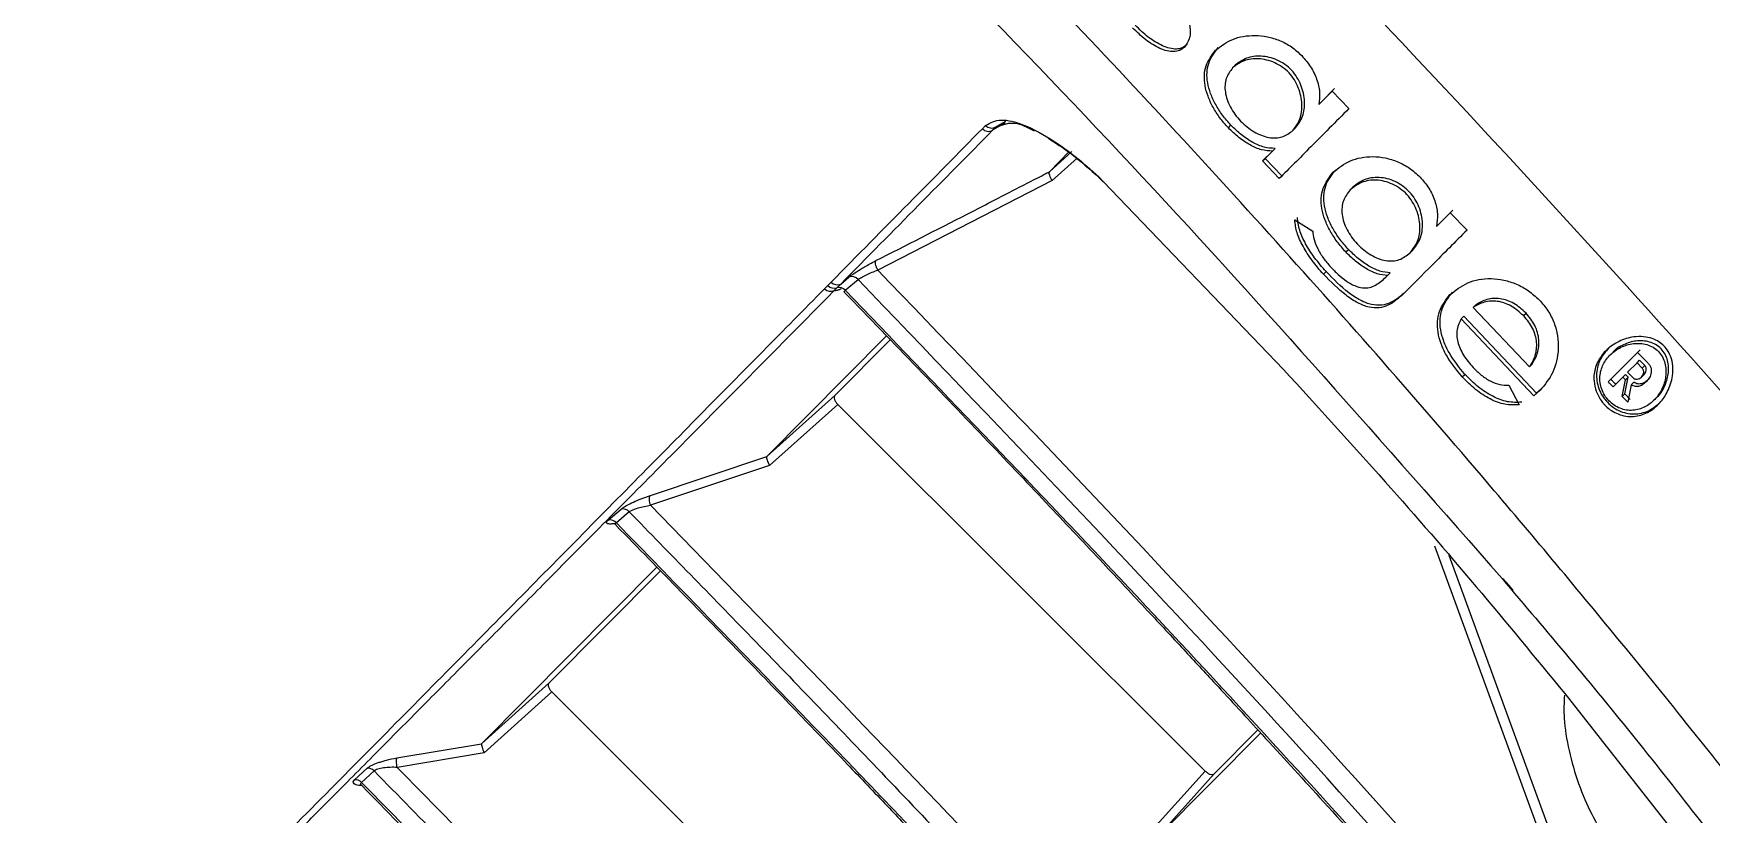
# Model space of a CAD drawing. Extents: x 939 to 1039, y 781 to 934.
# Drawn here: x 1022.764 to 1026.709, y 873.499 to 875.336 of the extents above; entities that cross this region are included whole.
import ezdxf

# ---------------------------------------------------------------- set-up
doc = ezdxf.new("R2010")
doc.units = 0
doc.header["$MEASUREMENT"] = 0
doc.layers.add('1', color=4, linetype='Continuous')

# ---------------------------------------------------------------- blocks, each defined once
blk = doc.blocks.new('Envoy')
at = {"layer": '1', "color": 3, "linetype": 'Continuous', "lineweight": 25}
for p, q in [((86.9295, 76.081), (86.9357, 76.0872)), ((87.1319, 75.9947), (87.1632, 76.026)), ((87.1381, 76.0008), (87.1693, 76.0322)), ((87.1632, 76.026), (87.2029, 75.9852)), ((87.1319, 75.9947), (87.1381, 76.0008)), ((86.3411, 75.9378), (86.3488, 75.9456)), ((86.395, 75.952), (86.3653, 75.9342)), ((86.373, 75.942), (86.3653, 75.9342)), ((86.373, 75.942), (86.3964, 75.9559)), ((86.373, 75.942), (86.4027, 75.951)), ((86.4554, 75.9366), (86.4628, 75.9332)), ((86.9194, 75.9399), (86.9256, 75.9461)), ((87.0713, 75.9338), (87.0775, 75.94)), ((86.5516, 75.8841), (86.4986, 75.8367)), ((86.4986, 75.8367), (86.5446, 75.8831)), ((86.5641, 75.8683), (86.5053, 75.8157)), ((86.9997, 75.8619), (87.023, 75.8852)), ((86.9997, 75.8619), (87.0059, 75.868)), ((87.039, 75.8205), (86.9997, 75.8619)), ((87.0059, 75.868), (87.0291, 75.8914)), ((87.0451, 75.8266), (87.0059, 75.868)), ((87.023, 75.8852), (87.0291, 75.8914)), ((86.5053, 75.8157), (86.0953, 75.6052)), ((86.6147, 75.8248), (86.6254, 75.814)), ((86.615, 75.8232), (86.6252, 75.8129)), ((86.6254, 75.814), (87.0493, 75.3712)), ((87.2059, 75.7939), (87.2121, 75.8001)), ((87.4087, 75.708), (87.4408, 75.7402)), ((87.4149, 75.7142), (87.447, 75.7464)), ((87.4408, 75.7402), (87.4805, 75.6993)), ((87.0755, 75.7231), (87.1179, 75.6971)), ((87.4087, 75.708), (87.4149, 75.7142)), ((87.1954, 75.6478), (87.2016, 75.654)), ((87.3469, 75.646), (87.3531, 75.6521)), ((86.0081, 75.5724), (86.0269, 75.5884)), ((86.0187, 75.5577), (86.0488, 75.5831)), ((87.1428, 75.5958), (87.149, 75.602)), ((87.2898, 75.5885), (87.2959, 75.5947)), ((87.2898, 75.5885), (87.2939, 75.5927)), ((87.2939, 75.5927), (87.3001, 75.5989)), ((87.2959, 75.5947), (87.3001, 75.5989)), ((85.9702, 75.5613), (85.978, 75.5689)), ((85.978, 75.5689), (85.9855, 75.5769)), ((85.9927, 75.5568), (85.9988, 75.5637)), ((85.9988, 75.5637), (86.0081, 75.5724)), ((86.0169, 75.5536), (86.017, 75.5529)), ((87.4947, 75.5175), (87.5009, 75.5236)), ((87.4947, 75.5175), (87.6272, 75.3776)), ((87.613, 75.498), (87.6192, 75.5041)), ((87.4671, 75.4907), (87.4733, 75.4969)), ((87.6377, 75.3093), (87.4671, 75.4907)), ((87.6438, 75.3154), (87.4733, 75.4969)), ((85.8345, 75.1667), (86.1158, 75.4505)), ((86.1246, 75.4414), (85.9941, 75.31)), ((87.6272, 75.3776), (87.6333, 75.3838)), ((87.8125, 75.3421), (87.8814, 75.4113)), ((87.8229, 75.4115), (87.8167, 75.4054)), ((87.8186, 75.3483), (87.8875, 75.4174)), ((87.8801, 75.3868), (87.8581, 75.3647)), ((87.8801, 75.3868), (87.8862, 75.393)), ((87.892, 75.3746), (87.8801, 75.3868)), ((87.8814, 75.4113), (87.9053, 75.3869)), ((87.8982, 75.3808), (87.8862, 75.393)), ((87.892, 75.3746), (87.8982, 75.3808)), ((87.4694, 75.3537), (87.4755, 75.3599)), ((87.8125, 75.3421), (87.8186, 75.3483)), ((87.8468, 75.3535), (87.8238, 75.3304)), ((87.8456, 75.3078), (87.8532, 75.3469)), ((87.8468, 75.3535), (87.853, 75.3596)), ((87.8532, 75.3469), (87.8468, 75.3535)), ((87.8517, 75.3139), (87.8594, 75.353)), ((87.8594, 75.353), (87.853, 75.3596)), ((87.8532, 75.3469), (87.8594, 75.353)), ((87.8888, 75.3519), (87.8905, 75.3536)), ((87.8905, 75.3536), (87.8966, 75.3597)), ((85.9941, 75.31), (85.8345, 75.1667)), ((87.5787, 75.3345), (87.6028, 75.2882)), ((87.6527, 75.3225), (87.6377, 75.3093)), ((87.6377, 75.3093), (87.6438, 75.3154)), ((87.654, 75.3244), (87.6438, 75.3154)), ((87.8456, 75.3078), (87.8517, 75.3139)), ((87.8583, 75.2945), (87.8456, 75.3078)), ((87.8644, 75.3007), (87.8517, 75.3139)), ((87.8666, 75.335), (87.8583, 75.2945)), ((87.8666, 75.335), (87.8728, 75.3412)), ((87.9198, 75.2989), (87.926, 75.3051)), ((86.001, 75.2893), (85.8408, 75.1454)), ((86.001, 75.2893), (86.865, 74.4267)), ((85.5584, 75.0743), (85.8345, 75.1667)), ((85.8408, 75.1454), (85.5611, 75.0519)), ((85.5342, 75.0654), (85.5584, 75.0743)), ((85.4616, 75.0168), (85.4916, 75.0427)), ((85.5108, 75.0366), (85.4807, 75.0107)), ((87.8728, 73.6732), (87.4048, 74.9554)), ((87.8956, 73.684), (87.4386, 74.9335)), ((85.1647, 74.4916), (85.576, 74.9062)), ((85.5845, 74.8976), (85.3222, 74.6335)), ((85.3222, 74.6335), (85.1647, 74.4916)), ((85.329, 74.6127), (85.1701, 74.4696)), ((85.329, 74.6127), (86.193, 73.7501)), ((87.7101, 74.609), (87.9597, 74.2917)), ((86.7566, 74.2758), (86.9954, 74.5162)), ((86.8857, 74.4199), (86.9887, 74.5236)), ((84.9647, 74.4574), (85.164, 74.4908)), ((85.164, 74.4908), (85.1647, 74.4916)), ((84.8947, 74.4334), (84.8994, 74.4369)), ((85.1701, 74.4696), (84.9654, 74.4352)), ((84.8651, 74.4063), (84.8947, 74.4334)), ((84.911, 74.4269), (84.8814, 74.3998)), ((86.7294, 74.2754), (86.865, 74.4267)), ((86.7566, 74.2758), (86.8857, 74.4199))]:
    blk.add_line(p, q, dxfattribs=at)
at = {"layer": '1', "color": 3, "linetype": 'Continuous', "lineweight": 25, "flags": 128}
blk.add_lwpolyline([(87.8581, 75.3647), (87.8647, 75.3579), (87.87, 75.3525)], dxfattribs=at)
at = {"layer": '1', "color": 3, "linetype": 'Continuous', "lineweight": 25}
for centre, radius, start, end in [((86.3554, 75.9511), 0.0195, 222.7838, 300.3147), ((86.3631, 75.9589), 0.0195, 222.7495, 300.3381), ((86.0342, 75.5707), 0.0191, 40.4668, 112.4385), ((85.9846, 75.5747), 0.0196, 222.9398, 294.633), ((85.9924, 75.5826), 0.02, 223.628, 288.5216), ((85.9999, 75.5902), 0.0196, 222.9316, 294.8968), ((86.004, 75.5449), 0.0195, 40.9665, 105.5103), ((85.5909, 75.0669), 0.0334, 167.2169, 206.7512), ((85.4961, 75.0235), 0.0197, 41.5511, 103.0864), ((85.4659, 74.9975), 0.0198, 41.5745, 102.6648), ((84.8664, 74.3858), 0.0205, 42.8337, 93.4325), ((84.896, 74.413), 0.0205, 42.7848, 93.7569)]:
    blk.add_arc(centre, radius, start, end, dxfattribs=at)
for points, knots in [([(83.1475, 81.447), (83.2842, 81.3138), (83.5619, 81.0432), (83.9708, 80.6456), (84.3635, 80.2641), (84.725, 79.9132), (85.0553, 79.5927), (85.3361, 79.3202), (85.5712, 79.092), (85.7649, 78.904), (85.9392, 78.7347), (86.095, 78.5833), (86.2427, 78.4397), (86.4115, 78.2756), (86.6176, 78.0752), (86.8674, 77.8321), (87.1485, 77.5585), (87.4608, 77.2543), (87.8044, 76.9195), (88.1712, 76.5618), (88.5601, 76.1825), (88.9702, 75.7828), (89.4083, 75.356), (89.8596, 74.9167), (90.1652, 74.6199), (90.3153, 74.4742)], [0, 0, 0, 0, 0.057229, 0.116343, 0.171086, 0.221472, 0.267495, 0.309155, 0.33883, 0.365816, 0.390114, 0.411724, 0.431001, 0.451887, 0.482371, 0.517227, 0.556456, 0.600057, 0.648031, 0.700382, 0.753756, 0.81103, 0.872191, 0.937256, 1, 1, 1, 1]), ([(89.809, 73.1964), (89.5672, 73.5178), (89.0861, 74.1572), (88.3075, 75.0685), (87.5102, 75.9534), (86.6882, 76.8119), (85.853, 77.645), (85.0072, 78.4568), (84.1409, 79.2387), (83.2433, 79.9958), (82.6155, 80.4655), (82.2998, 80.7017)], [0, 0, 0, 0, 0.113392, 0.225638, 0.337341, 0.448782, 0.560233, 0.669481, 0.778832, 0.888788, 1, 1, 1, 1]), ([(89.328, 72.7152), (89.2397, 72.8472), (89.0613, 73.1138), (88.7803, 73.5116), (88.4858, 73.9122), (88.1769, 74.3146), (87.8627, 74.707), (87.4882, 75.1562), (87.0421, 75.6661), (86.5027, 76.2493), (85.999, 76.7651), (85.5506, 77.2057), (85.1753, 77.5621), (84.8055, 77.9012), (84.4419, 78.2231), (84.0738, 78.5375), (83.6188, 78.9116), (83.0729, 79.3368), (82.4454, 79.7963), (82.0222, 80.0809), (81.8136, 80.2212)], [0, 0, 0, 0, 0.044709, 0.090349, 0.13691, 0.18438, 0.232745, 0.277955, 0.348418, 0.422679, 0.500679, 0.550525, 0.598903, 0.645795, 0.691185, 0.735062, 0.781563, 0.856423, 0.929252, 1, 1, 1, 1]), ([(90.3385, 74.5304), (90.3381, 74.5309), (90.3348, 74.5342), (90.3238, 74.5453), (90.2845, 74.585), (90.1379, 74.7331), (89.5678, 75.3098), (88.4414, 76.4511), (87.4083, 77.464), (86.8133, 78.0473)], [0, 0, 0, 0, 0.000353, 0.002829, 0.009436, 0.033986, 0.128384, 0.49802, 1, 1, 1, 1]), ([(84.6635, 76.8839), (84.6478, 76.8681), (84.6149, 76.835), (84.5621, 76.7819), (84.5039, 76.7234), (84.4398, 76.6589), (84.3698, 76.5885), (84.2897, 76.508), (84.2072, 76.425), (84.1239, 76.3413), (84.0461, 76.263), (83.9697, 76.1861), (83.905, 76.121), (83.8517, 76.0673), (83.8069, 76.0223), (83.7593, 75.9743), (83.7087, 75.9234), (83.6551, 75.8693), (83.5733, 75.7868), (83.464, 75.6766), (83.3184, 75.53), (83.161, 75.3716), (82.9909, 75.2005), (82.8182, 75.0267), (82.682, 74.8896), (82.5835, 74.7905), (82.5218, 74.7284), (82.4578, 74.6639), (82.3914, 74.5971), (82.3226, 74.5278), (82.2658, 74.4706), (82.2219, 74.4264), (82.1848, 74.389), (82.135, 74.339), (82.0674, 74.2709), (81.9835, 74.1864), (81.8829, 74.0851), (81.8094, 74.011), (81.77, 73.9713)], [0, 0, 0, 0, 0.020725, 0.043459, 0.068203, 0.094957, 0.123719, 0.154491, 0.191833, 0.221797, 0.251605, 0.281257, 0.308509, 0.323986, 0.340419, 0.357809, 0.376156, 0.395459, 0.415718, 0.463883, 0.511317, 0.567457, 0.624789, 0.681766, 0.736941, 0.755717, 0.775071, 0.795005, 0.815518, 0.83661, 0.858281, 0.867297, 0.876345, 0.891858, 0.911979, 0.93671, 0.96605, 1, 1, 1, 1]), ([(84.668, 76.8614), (84.5714, 76.7645), (84.3782, 76.5706), (84.0587, 76.2507), (83.7216, 75.9129), (83.3681, 75.5577), (82.9987, 75.1868), (82.6116, 74.7965), (82.2074, 74.3879), (81.92, 74.0974), (81.7763, 73.9522)], [0, 0, 0, 0, 0.1249883, 0.249985, 0.3749887, 0.4999977, 0.625005, 0.7500087, 0.8750078, 1, 1, 1, 1]), ([(85.8374, 76.7351), (86.1339, 76.4341), (86.7268, 75.8321), (87.2841, 75.1971), (87.5628, 74.8796)], [0, 0, 0, 0, 0.499996, 1, 1, 1, 1]), ([(86.8048, 76.2316), (86.8105, 76.2224), (86.8217, 76.204), (86.8294, 76.1794), (86.8301, 76.1612), (86.8272, 76.1445), (86.8206, 76.1357), (86.8161, 76.1297)], [0, 0, 0, 0, 0.2510344, 0.4989125, 0.6235793, 0.7485469, 1, 1, 1, 1]), ([(86.8161, 76.1297), (86.8126, 76.1269), (86.8055, 76.1212), (86.7913, 76.1184), (86.7753, 76.1203), (86.753, 76.1283), (86.7244, 76.1459), (86.7042, 76.1654), (86.6941, 76.1751)], [0, 0, 0, 0, 0.12563, 0.250277, 0.375169, 0.501026, 0.749758, 1, 1, 1, 1]), ([(86.8223, 76.1359), (86.8187, 76.133), (86.8117, 76.1273), (86.7975, 76.1245), (86.7815, 76.1264), (86.7591, 76.1345), (86.7305, 76.1521), (86.7103, 76.1715), (86.7002, 76.1813)], [0, 0, 0, 0, 0.125637, 0.250275, 0.375168, 0.501025, 0.749758, 1, 1, 1, 1]), ([(86.8895, 76.1225), (86.9018, 76.1321), (86.9266, 76.1514), (86.9724, 76.1588), (87.011, 76.155), (87.0402, 76.1461), (87.0684, 76.1313), (87.0842, 76.1169), (87.0921, 76.1097)], [0, 0, 0, 0, 0.249759, 0.498831, 0.624118, 0.749066, 0.874314, 1, 1, 1, 1]), ([(86.9194, 75.9399), (86.9125, 75.9477), (86.8988, 75.9632), (86.8827, 75.9886), (86.8708, 76.0144), (86.8616, 76.048), (86.8631, 76.0877), (86.8807, 76.1108), (86.8895, 76.1225)], [0, 0, 0, 0, 0.125725, 0.250853, 0.375882, 0.500742, 0.749098, 1, 1, 1, 1]), ([(86.9256, 75.9461), (86.9187, 75.9538), (86.905, 75.9693), (86.8889, 75.9948), (86.8769, 76.0205), (86.8677, 76.0541), (86.8693, 76.0939), (86.8868, 76.117), (86.8956, 76.1286)], [0, 0, 0, 0, 0.1257192, 0.2508521, 0.3758827, 0.5007451, 0.7490977, 1, 1, 1, 1]), ([(87.0713, 75.9338), (87.0775, 75.9422), (87.09, 75.9589), (87.0943, 75.9955), (87.0875, 76.028), (87.0752, 76.0527), (87.0626, 76.0696), (87.0466, 76.0835), (87.0284, 76.0936), (87.0094, 76.1001), (86.9842, 76.1036), (86.9543, 76.0997), (86.9378, 76.0873), (86.9295, 76.081)], [0, 0, 0, 0, 0.124862, 0.24933, 0.374412, 0.436723, 0.4989, 0.561117, 0.623654, 0.68671, 0.749695, 0.874552, 1, 1, 1, 1]), ([(87.0775, 75.94), (87.0837, 75.9483), (87.0962, 75.9651), (87.1005, 76.0016), (87.0936, 76.0341), (87.0813, 76.0588), (87.0687, 76.0757), (87.0527, 76.0896), (87.0346, 76.0998), (87.0155, 76.1063), (86.9904, 76.1097), (86.9604, 76.1059), (86.9439, 76.0934), (86.9357, 76.0872)], [0, 0, 0, 0, 0.124857, 0.249324, 0.374406, 0.436713, 0.498901, 0.561112, 0.623649, 0.686703, 0.749688, 0.874545, 1, 1, 1, 1]), ([(87.0921, 76.1097), (87.0994, 76.1012), (87.114, 76.0843), (87.1279, 76.0546), (87.1356, 76.0235), (87.1331, 76.0043), (87.1319, 75.9947)], [0, 0, 0, 0, 0.252344, 0.502734, 0.750664, 1, 1, 1, 1]), ([(86.9295, 76.081), (86.9236, 76.0731), (86.9117, 76.0573), (86.9104, 76.0297), (86.916, 76.0064), (86.9238, 75.9887), (86.9345, 75.9715), (86.9479, 75.9555), (86.9633, 75.9415), (86.9799, 75.9301), (86.9972, 75.9217), (87.02, 75.9151), (87.0475, 75.9158), (87.0634, 75.9278), (87.0713, 75.9338)], [0, 0, 0, 0, 0.12499, 0.249365, 0.312142, 0.374762, 0.437134, 0.499409, 0.561773, 0.624292, 0.687075, 0.750132, 0.874835, 1, 1, 1, 1]), ([(87.2029, 75.9852), (87.1717, 75.9539), (87.1093, 75.8912), (87.0624, 75.8441), (87.039, 75.8205)], [0, 0, 0, 0, 0.498861, 1, 1, 1, 1]), ([(85.9855, 75.5769), (86.0471, 75.6394), (86.1703, 75.7644), (86.2841, 75.88), (86.3411, 75.9378)], [0, 0, 0, 0, 0.4999827, 1, 1, 1, 1]), ([(86.0081, 75.5724), (86.0699, 75.6349), (86.1936, 75.7603), (86.3079, 75.8761), (86.3653, 75.9342)], [0, 0, 0, 0, 0.498629, 1, 1, 1, 1]), ([(86.3488, 75.9456), (86.3598, 75.9517), (86.3808, 75.9634), (86.4386, 75.9493), (86.5003, 75.9161), (86.5614, 75.8723), (86.5962, 75.8413), (86.6147, 75.8248)], [0, 0, 0, 0, 0.236087, 0.451985, 0.692423, 0.835911, 1, 1, 1, 1]), ([(86.4027, 75.951), (86.4112, 75.9514), (86.4248, 75.952), (86.447, 75.9408), (86.4554, 75.9366)], [0, 0, 0, 0, 0.616817, 1, 1, 1, 1]), ([(87.023, 75.8852), (87.0146, 75.8857), (86.9978, 75.8865), (86.9705, 75.8987), (86.9436, 75.9164), (86.9275, 75.9321), (86.9194, 75.9399)], [0, 0, 0, 0, 0.249097, 0.497562, 0.748203, 1, 1, 1, 1]), ([(87.0291, 75.8914), (87.0207, 75.8918), (87.0039, 75.8927), (86.9766, 75.9049), (86.9498, 75.9225), (86.9337, 75.9382), (86.9256, 75.9461)], [0, 0, 0, 0, 0.249094, 0.497547, 0.748183, 1, 1, 1, 1]), ([(86.4964, 75.9152), (86.5134, 75.9044), (86.5515, 75.8803), (86.5937, 75.8423), (86.617, 75.8212)], [0, 0, 0, 0, 0.445351, 1, 1, 1, 1]), ([(87.1657, 75.8353), (87.1783, 75.8453), (87.2032, 75.8652), (87.2493, 75.874), (87.2883, 75.87), (87.3177, 75.8608), (87.3461, 75.846), (87.3621, 75.8315), (87.3701, 75.8242)], [0, 0, 0, 0, 0.250279, 0.498069, 0.623327, 0.748656, 0.873979, 1, 1, 1, 1]), ([(86.0908, 75.6274), (86.1624, 75.6638), (86.2669, 75.717), (86.3936, 75.7823), (86.4551, 75.8142), (86.4856, 75.8299), (86.4947, 75.8347), (86.4976, 75.8362), (86.4986, 75.8367)], [0, 0, 0, 0, 0.525191, 0.767851, 0.932622, 0.978538, 0.992332, 1, 1, 1, 1]), ([(86.4986, 75.8367), (86.4983, 75.8363), (86.4977, 75.8353), (86.4975, 75.8327), (86.4984, 75.8285), (86.5005, 75.8234), (86.503, 75.819), (86.5045, 75.8168), (86.5053, 75.8157)], [0, 0, 0, 0, 0.1381518, 0.26899, 0.5015131, 0.7349702, 0.8645916, 1, 1, 1, 1]), ([(86.6152, 75.8232), (86.615, 75.8232), (86.6143, 75.8232), (86.6145, 75.8241), (86.6147, 75.8248)], [0, 0, 0, 0, 0.271031, 1, 1, 1, 1]), ([(87.1954, 75.6478), (87.1885, 75.6558), (87.1746, 75.6716), (87.158, 75.6976), (87.1456, 75.724), (87.1383, 75.7502), (87.1371, 75.7748), (87.1426, 75.8055), (87.1565, 75.8233), (87.1657, 75.8353)], [0, 0, 0, 0, 0.125806, 0.250984, 0.375605, 0.499993, 0.624248, 0.74898, 1, 1, 1, 1]), ([(87.2016, 75.654), (87.1946, 75.6619), (87.1807, 75.6778), (87.1641, 75.7038), (87.1517, 75.7302), (87.1444, 75.7563), (87.1433, 75.781), (87.1487, 75.8116), (87.1626, 75.8295), (87.1719, 75.8414)], [0, 0, 0, 0, 0.125806, 0.250972, 0.375596, 0.499985, 0.62424, 0.74898, 1, 1, 1, 1]), ([(87.3469, 75.646), (87.3535, 75.6545), (87.3665, 75.6714), (87.3719, 75.7084), (87.365, 75.7414), (87.3525, 75.7663), (87.3397, 75.7833), (87.3237, 75.7973), (87.3057, 75.8078), (87.2865, 75.8146), (87.2611, 75.8183), (87.2308, 75.8135), (87.2143, 75.8005), (87.2059, 75.7939)], [0, 0, 0, 0, 0.124952, 0.249355, 0.374616, 0.437001, 0.499168, 0.561376, 0.623812, 0.686614, 0.749652, 0.874485, 1, 1, 1, 1]), ([(87.3531, 75.6521), (87.3596, 75.6606), (87.3726, 75.6776), (87.378, 75.7145), (87.3711, 75.7476), (87.3586, 75.7725), (87.3459, 75.7894), (87.3299, 75.8034), (87.3118, 75.8139), (87.2927, 75.8208), (87.2672, 75.8244), (87.237, 75.8197), (87.2204, 75.8066), (87.2121, 75.8001)], [0, 0, 0, 0, 0.12495, 0.249359, 0.37462, 0.437006, 0.499168, 0.561377, 0.623807, 0.686612, 0.74965, 0.874484, 1, 1, 1, 1]), ([(87.3701, 75.8242), (87.3774, 75.8157), (87.3919, 75.7987), (87.4055, 75.7686), (87.4127, 75.7373), (87.4101, 75.7178), (87.4087, 75.708)], [0, 0, 0, 0, 0.2518341, 0.5021588, 0.7505615, 1, 1, 1, 1]), ([(86.6254, 75.814), (86.6251, 75.8135), (86.6247, 75.8128), (86.6252, 75.813), (86.6254, 75.813)], [0, 0, 0, 0, 0.651293, 1, 1, 1, 1]), ([(87.2059, 75.7939), (87.1997, 75.7859), (87.1873, 75.7699), (87.1851, 75.7419), (87.1904, 75.7182), (87.198, 75.7001), (87.2087, 75.6826), (87.2222, 75.6664), (87.2376, 75.6523), (87.2544, 75.6406), (87.2718, 75.632), (87.2893, 75.627), (87.306, 75.6262), (87.3267, 75.6301), (87.3388, 75.6396), (87.3469, 75.646)], [0, 0, 0, 0, 0.124782, 0.249007, 0.311908, 0.374465, 0.436777, 0.499078, 0.561571, 0.624129, 0.686727, 0.74948, 0.812048, 0.874511, 1, 1, 1, 1]), ([(87.1428, 75.5958), (87.1336, 75.6064), (87.1152, 75.6276), (87.0938, 75.6613), (87.0792, 75.694), (87.0767, 75.7134), (87.0755, 75.7231)], [0, 0, 0, 0, 0.250653, 0.499398, 0.748664, 1, 1, 1, 1]), ([(87.149, 75.602), (87.1397, 75.6126), (87.1213, 75.6337), (87.0999, 75.6674), (87.0853, 75.7001), (87.0828, 75.7196), (87.0816, 75.7293)], [0, 0, 0, 0, 0.250651, 0.499405, 0.748656, 1, 1, 1, 1]), ([(87.1179, 75.6971), (87.1185, 75.6906), (87.1197, 75.6776), (87.1287, 75.6558), (87.1418, 75.6335), (87.1537, 75.6197), (87.1597, 75.6128)], [0, 0, 0, 0, 0.2511, 0.500558, 0.749468, 1, 1, 1, 1]), ([(87.4805, 75.6993), (87.4526, 75.6713), (87.397, 75.6155), (87.3527, 75.571), (87.3306, 75.5488)], [0, 0, 0, 0, 0.50025, 1, 1, 1, 1]), ([(86.0637, 75.6126), (86.0679, 75.615), (86.077, 75.6203), (86.086, 75.625), (86.0908, 75.6274)], [0, 0, 0, 0, 0.466004, 1, 1, 1, 1]), ([(86.0953, 75.6052), (86.0947, 75.6064), (86.0934, 75.6089), (86.0914, 75.6135), (86.0898, 75.619), (86.0894, 75.6234), (86.0899, 75.6261), (86.0905, 75.627), (86.0908, 75.6274)], [0, 0, 0, 0, 0.1368215, 0.2671731, 0.5000081, 0.7328481, 0.8631604, 1, 1, 1, 1]), ([(87.2939, 75.5927), (87.2858, 75.5934), (87.2694, 75.5949), (87.2434, 75.6079), (87.2182, 75.6253), (87.203, 75.6403), (87.1954, 75.6478)], [0, 0, 0, 0, 0.249569, 0.49905, 0.748909, 1, 1, 1, 1]), ([(87.3001, 75.5989), (87.2919, 75.5996), (87.2756, 75.601), (87.2496, 75.6141), (87.2243, 75.6315), (87.2092, 75.6465), (87.2016, 75.654)], [0, 0, 0, 0, 0.249552, 0.499037, 0.748899, 1, 1, 1, 1]), ([(86.0269, 75.5884), (86.0288, 75.5899), (86.0325, 75.5929), (86.043, 75.6), (86.0538, 75.6069), (86.0621, 75.6116), (86.0637, 75.6126)], [0, 0, 0, 0, 0.233944, 0.474505, 0.896231, 1, 1, 1, 1]), ([(86.0488, 75.5831), (86.0498, 75.5839), (86.052, 75.5854), (86.0582, 75.589), (86.0681, 75.5941), (86.0817, 75.6003), (86.0908, 75.6036), (86.0953, 75.6052)], [0, 0, 0, 0, 0.119898, 0.242881, 0.495427, 0.75051, 1, 1, 1, 1]), ([(87.9307, 73.5304), (87.6247, 73.8793), (87.0128, 74.5772), (86.3701, 75.2478), (86.0488, 75.5831)], [0, 0, 0, 0, 0.500027, 1, 1, 1, 1]), ([(86.0953, 75.6052), (86.3983, 75.2892), (87.0042, 74.6572), (87.5832, 74.0013), (87.8727, 73.6732)], [0, 0, 0, 0, 0.49994, 1, 1, 1, 1]), ([(87.3306, 75.5488), (87.3191, 75.5386), (87.302, 75.5234), (87.2742, 75.5156), (87.2506, 75.5165), (87.224, 75.5268), (87.1866, 75.551), (87.1603, 75.5779), (87.1428, 75.5958)], [0, 0, 0, 0, 0.249352, 0.375041, 0.500402, 0.625243, 0.750195, 1, 1, 1, 1]), ([(87.3367, 75.5549), (87.3253, 75.5448), (87.3081, 75.5296), (87.2804, 75.5218), (87.2567, 75.5226), (87.2301, 75.5329), (87.1928, 75.5571), (87.1665, 75.584), (87.149, 75.602)], [0, 0, 0, 0, 0.249348, 0.375036, 0.500406, 0.625244, 0.750199, 1, 1, 1, 1]), ([(87.1597, 75.6128), (87.1656, 75.6067), (87.1775, 75.5944), (87.1969, 75.5786), (87.2166, 75.5675), (87.2413, 75.5611), (87.2664, 75.5676), (87.282, 75.5816), (87.2898, 75.5885)], [0, 0, 0, 0, 0.1254908, 0.2501713, 0.3750567, 0.5005698, 0.7501524, 1, 1, 1, 1]), ([(87.4404, 75.5474), (87.4535, 75.5578), (87.4794, 75.5785), (87.527, 75.5872), (87.567, 75.5827), (87.5971, 75.5729), (87.6259, 75.5575), (87.6421, 75.5427), (87.6502, 75.5353)], [0, 0, 0, 0, 0.250101, 0.497895, 0.623199, 0.748478, 0.873902, 1, 1, 1, 1]), ([(83.0815, 72.6491), (83.2259, 72.7936), (83.5147, 73.0827), (83.9207, 73.4895), (84.3085, 73.8791), (84.677, 74.2509), (85.0294, 74.6072), (85.3647, 74.9469), (85.682, 75.2689), (85.8741, 75.4638), (85.9702, 75.5613)], [0, 0, 0, 0, 0.124992, 0.249991, 0.374994, 0.500001, 0.625009, 0.750013, 0.875011, 1, 1, 1, 1]), ([(83.1006, 72.6428), (83.1368, 72.6791), (83.2023, 72.7449), (83.2889, 72.8319), (83.3546, 72.8979), (83.3998, 72.9433), (83.4265, 72.9702), (83.4515, 72.9953), (83.4813, 73.0253), (83.5207, 73.0649), (83.5599, 73.1043), (83.6043, 73.149), (83.6507, 73.1957), (83.7022, 73.2474), (83.7562, 73.3017), (83.8179, 73.3639), (83.8833, 73.4296), (83.9593, 73.5061), (84.0424, 73.5897), (84.1317, 73.6796), (84.2263, 73.7748), (84.3209, 73.87), (84.4167, 73.9665), (84.5114, 74.0618), (84.6065, 74.1576), (84.7053, 74.2571), (84.8046, 74.3572), (84.9105, 74.4638), (85.0189, 74.5732), (85.1282, 74.6833), (85.2352, 74.7912), (85.3396, 74.8966), (85.5044, 75.0629), (85.7284, 75.2893), (85.9035, 75.4666), (85.9927, 75.5568)], [0, 0, 0, 0, 0.031102, 0.056282, 0.075541, 0.088878, 0.096293, 0.099337, 0.111164, 0.122963, 0.134733, 0.146474, 0.1633, 0.177064, 0.193684, 0.213162, 0.234458, 0.254875, 0.284974, 0.313681, 0.340994, 0.377161, 0.406953, 0.436616, 0.472631, 0.504105, 0.538698, 0.576408, 0.616164, 0.655115, 0.695362, 0.734534, 0.772763, 0.884269, 1, 1, 1, 1]), ([(86.0091, 75.5607), (86.0085, 75.5604), (86.0045, 75.5588), (85.9997, 75.5574), (85.9946, 75.5562), (85.9934, 75.5566), (85.9927, 75.5568)], [0, 0, 0, 0, 0.057038, 0.403256, 0.702669, 1, 1, 1, 1]), ([(86.0174, 75.5532), (86.0167, 75.5535), (86.0154, 75.5539), (86.0164, 75.5557), (86.018, 75.557), (86.0187, 75.5577)], [0, 0, 0, 0, 0.414327, 0.710301, 1, 1, 1, 1]), ([(86.017, 75.5528), (86.0746, 75.4933), (86.1876, 75.3765), (86.3485, 75.2082), (86.4936, 75.0554), (86.6183, 74.9229), (86.723, 74.8109), (86.8111, 74.7162), (86.9008, 74.6192), (87.0075, 74.5032), (87.143, 74.3549), (87.304, 74.1767), (87.4901, 73.9685), (87.6922, 73.7395), (87.831, 73.579), (87.9003, 73.4987)], [0, 0, 0, 0, 0.089081, 0.174946, 0.250519, 0.315801, 0.370792, 0.415493, 0.45496, 0.512985, 0.585076, 0.671234, 0.771458, 0.88575, 1, 1, 1, 1]), ([(86.0187, 75.5577), (86.235, 75.3324), (86.6674, 74.8819), (87.3013, 74.1923), (87.7115, 73.722), (87.9167, 73.4868)], [0, 0, 0, 0, 0.333307, 0.666645, 1, 1, 1, 1]), ([(87.4694, 75.3537), (87.4558, 75.3704), (87.4354, 75.3955), (87.4188, 75.432), (87.4114, 75.459), (87.4103, 75.4846), (87.4162, 75.5164), (87.4307, 75.535), (87.4404, 75.5474)], [0, 0, 0, 0, 0.2501864, 0.3748673, 0.4993335, 0.6237407, 0.7486112, 1, 1, 1, 1]), ([(87.4755, 75.3599), (87.4619, 75.3766), (87.4415, 75.4016), (87.425, 75.4381), (87.4175, 75.4651), (87.4165, 75.4907), (87.4224, 75.5226), (87.4369, 75.5412), (87.4466, 75.5536)], [0, 0, 0, 0, 0.2501913, 0.3748757, 0.4993358, 0.6237424, 0.7486124, 1, 1, 1, 1]), ([(87.6192, 75.5041), (87.6101, 75.5123), (87.5965, 75.5246), (87.5749, 75.5344), (87.553, 75.5398), (87.5259, 75.5376), (87.5092, 75.5283), (87.5009, 75.5236)], [0, 0, 0, 0, 0.250281, 0.374506, 0.49935, 0.748154, 1, 1, 1, 1]), ([(87.613, 75.498), (87.6039, 75.5062), (87.5903, 75.5184), (87.5688, 75.5282), (87.5468, 75.5336), (87.5197, 75.5314), (87.5031, 75.5221), (87.4947, 75.5175)], [0, 0, 0, 0, 0.250268, 0.374512, 0.499354, 0.74814, 1, 1, 1, 1]), ([(87.6333, 75.3838), (87.6382, 75.3921), (87.648, 75.4087), (87.6509, 75.4359), (87.6467, 75.4582), (87.6384, 75.4804), (87.6268, 75.4946), (87.6192, 75.5041)], [0, 0, 0, 0, 0.250568, 0.499169, 0.624549, 0.749433, 1, 1, 1, 1]), ([(87.6502, 75.5353), (87.6574, 75.527), (87.6717, 75.5104), (87.6862, 75.4811), (87.6943, 75.4504), (87.6963, 75.4099), (87.6849, 75.3621), (87.6635, 75.3358), (87.6527, 75.3225)], [0, 0, 0, 0, 0.125683, 0.250475, 0.375425, 0.500752, 0.74919, 1, 1, 1, 1]), ([(87.4671, 75.4907), (87.463, 75.4828), (87.4569, 75.4709), (87.4559, 75.4515), (87.4589, 75.4311), (87.471, 75.4041), (87.4867, 75.3856), (87.4946, 75.3763)], [0, 0, 0, 0, 0.250203, 0.374438, 0.499602, 0.748671, 1, 1, 1, 1]), ([(87.613, 75.498), (87.6207, 75.4885), (87.6322, 75.4743), (87.6406, 75.4522), (87.6448, 75.4298), (87.6418, 75.4025), (87.6321, 75.3859), (87.6272, 75.3776)], [0, 0, 0, 0, 0.249737, 0.374662, 0.500102, 0.749814, 1, 1, 1, 1]), ([(87.8043, 75.288), (87.8043, 75.288), (87.8042, 75.2881), (87.8039, 75.2884), (87.8029, 75.2895), (87.7992, 75.2936), (87.7917, 75.3036), (87.7831, 75.3212), (87.7785, 75.3418), (87.7789, 75.3664), (87.7876, 75.3928), (87.8024, 75.4119), (87.8192, 75.4269), (87.8392, 75.4398), (87.8678, 75.4485), (87.8948, 75.4493), (87.9151, 75.4452), (87.9313, 75.4374), (87.9441, 75.4271), (87.9534, 75.4149), (87.9609, 75.399), (87.965, 75.3794), (87.9639, 75.3512), (87.9542, 75.3205), (87.9339, 75.2906), (87.9067, 75.2687), (87.8778, 75.2599), (87.8538, 75.261), (87.8361, 75.2659), (87.8212, 75.2736), (87.8109, 75.2814), (87.806, 75.2863), (87.8043, 75.288)], [0, 0, 0, 0, 0.000073, 0.000596, 0.002014, 0.007304, 0.027585, 0.062548, 0.102855, 0.133014, 0.191274, 0.250029, 0.261689, 0.312455, 0.374566, 0.412994, 0.446623, 0.475629, 0.499757, 0.526061, 0.549054, 0.584831, 0.623804, 0.688793, 0.74627, 0.811933, 0.87362, 0.905754, 0.93709, 0.966764, 0.988236, 1, 1, 1, 1]), ([(87.8134, 75.4215), (87.8064, 75.4134), (87.7918, 75.3966), (87.7843, 75.3686), (87.7852, 75.3446), (87.7899, 75.3265), (87.7979, 75.309), (87.8063, 75.2991), (87.8104, 75.2941)], [0, 0, 0, 0, 0.2349059, 0.4888091, 0.6165531, 0.7444042, 0.871942, 1, 1, 1, 1]), ([(87.814, 75.2977), (87.818, 75.294), (87.8259, 75.2867), (87.8403, 75.2795), (87.8553, 75.2754), (87.8754, 75.2745), (87.8993, 75.2816), (87.9227, 75.2997), (87.9398, 75.3244), (87.9476, 75.3492), (87.9487, 75.3703), (87.9463, 75.3861), (87.9406, 75.4012), (87.9311, 75.4144), (87.9181, 75.4243), (87.9031, 75.4304), (87.8873, 75.4331), (87.8663, 75.4324), (87.8416, 75.4248), (87.8169, 75.4078), (87.7993, 75.3843), (87.7923, 75.3603), (87.793, 75.3401), (87.7968, 75.3248), (87.8035, 75.3101), (87.8105, 75.3018), (87.814, 75.2977)], [0, 0, 0, 0, 0.031307, 0.062455, 0.093725, 0.125117, 0.187471, 0.250063, 0.312316, 0.374692, 0.40637, 0.437886, 0.468902, 0.499798, 0.530759, 0.561919, 0.593519, 0.625087, 0.687513, 0.750096, 0.812603, 0.874777, 0.906112, 0.937442, 0.968665, 1, 1, 1, 1]), ([(87.9257, 75.3054), (87.9264, 75.3059), (87.9349, 75.3122), (87.9456, 75.3311), (87.9538, 75.3553), (87.9548, 75.3764), (87.9525, 75.3923), (87.9467, 75.4074), (87.9372, 75.4206), (87.9242, 75.4304), (87.9093, 75.4365), (87.8934, 75.4392), (87.8724, 75.4386), (87.8483, 75.4305), (87.8295, 75.4202), (87.8235, 75.4118), (87.8231, 75.4113)], [0, 0, 0, 0, 0.011077, 0.133206, 0.255571, 0.317718, 0.379554, 0.440401, 0.501001, 0.561742, 0.622878, 0.684873, 0.746801, 0.869263, 0.992034, 1, 1, 1, 1]), ([(87.8966, 75.3597), (87.8978, 75.3611), (87.9003, 75.364), (87.9019, 75.3687), (87.9021, 75.3726), (87.9015, 75.3756), (87.9002, 75.3784), (87.8989, 75.38), (87.8982, 75.3808)], [0, 0, 0, 0, 0.249285, 0.498637, 0.623865, 0.748877, 0.87409, 1, 1, 1, 1]), ([(87.9053, 75.3869), (87.9068, 75.3853), (87.9096, 75.3821), (87.9125, 75.3763), (87.9139, 75.37), (87.9136, 75.3618), (87.9101, 75.352), (87.9049, 75.346), (87.9023, 75.3431)], [0, 0, 0, 0, 0.125304, 0.250109, 0.37506, 0.500542, 0.749814, 1, 1, 1, 1]), ([(87.0493, 75.3712), (87.1293, 75.2836), (87.2828, 75.1157), (87.5031, 74.8611), (87.6411, 74.6931), (87.7101, 74.609)], [0, 0, 0, 0, 0.352419, 0.676071, 1, 1, 1, 1]), ([(87.6028, 75.2882), (87.5918, 75.2878), (87.5699, 75.287), (87.5345, 75.3008), (87.5, 75.3232), (87.4796, 75.3435), (87.4694, 75.3537)], [0, 0, 0, 0, 0.249913, 0.49888, 0.748719, 1, 1, 1, 1]), ([(87.609, 75.2943), (87.598, 75.2939), (87.5761, 75.2931), (87.5406, 75.307), (87.5061, 75.3294), (87.4857, 75.3497), (87.4755, 75.3599)], [0, 0, 0, 0, 0.249906, 0.498892, 0.748724, 1, 1, 1, 1]), ([(87.4946, 75.3763), (87.5009, 75.37), (87.5136, 75.3575), (87.5351, 75.3435), (87.5576, 75.3344), (87.5716, 75.3345), (87.5787, 75.3345)], [0, 0, 0, 0, 0.251503, 0.500496, 0.749341, 1, 1, 1, 1]), ([(87.8238, 75.3304), (87.8217, 75.3326), (87.8179, 75.3365), (87.8141, 75.3404), (87.8125, 75.3421)], [0, 0, 0, 0, 0.560099, 1, 1, 1, 1]), ([(87.83, 75.3365), (87.8278, 75.3387), (87.8241, 75.3426), (87.8203, 75.3466), (87.8186, 75.3483)], [0, 0, 0, 0, 0.5600396, 1, 1, 1, 1]), ([(87.9023, 75.3431), (87.9, 75.3408), (87.8952, 75.3363), (87.888, 75.3323), (87.8815, 75.3309), (87.8764, 75.3311), (87.8713, 75.3325), (87.8682, 75.3342), (87.8666, 75.335)], [0, 0, 0, 0, 0.249852, 0.499048, 0.62404, 0.749146, 0.874215, 1, 1, 1, 1]), ([(87.87, 75.3525), (87.8707, 75.3518), (87.8722, 75.3504), (87.8749, 75.349), (87.8778, 75.3483), (87.8817, 75.3484), (87.8862, 75.3499), (87.8891, 75.3524), (87.8905, 75.3536)], [0, 0, 0, 0, 0.125297, 0.250212, 0.37526, 0.500754, 0.750065, 1, 1, 1, 1]), ([(87.9085, 75.3492), (87.9061, 75.347), (87.9014, 75.3425), (87.8941, 75.3385), (87.8876, 75.337), (87.8825, 75.3372), (87.8775, 75.3386), (87.8743, 75.3403), (87.8728, 75.3412)], [0, 0, 0, 0, 0.249831, 0.499016, 0.624063, 0.749125, 0.874185, 1, 1, 1, 1]), ([(87.8905, 75.3536), (87.8917, 75.355), (87.8941, 75.3579), (87.8958, 75.3625), (87.896, 75.3665), (87.8954, 75.3694), (87.8941, 75.3723), (87.8927, 75.3738), (87.892, 75.3746)], [0, 0, 0, 0, 0.249314, 0.498696, 0.623844, 0.748962, 0.874149, 1, 1, 1, 1]), ([(85.9941, 75.31), (85.9934, 75.3089), (85.992, 75.3067), (85.993, 75.3011), (85.9959, 75.295), (85.9993, 75.2912), (86.001, 75.2893)], [0, 0, 0, 0, 0.253447, 0.505563, 0.75204, 1, 1, 1, 1]), ([(87.8104, 75.2941), (87.8152, 75.2897), (87.8247, 75.281), (87.8417, 75.2723), (87.8596, 75.2672), (87.8835, 75.2661), (87.9111, 75.2737), (87.9277, 75.2884), (87.9356, 75.2953)], [0, 0, 0, 0, 0.128633, 0.256612, 0.385009, 0.513878, 0.769938, 1, 1, 1, 1]), ([(85.8345, 75.1666), (85.8342, 75.1662), (85.8337, 75.1652), (85.8337, 75.1625), (85.8346, 75.1583), (85.8371, 75.152), (85.8395, 75.1477), (85.8408, 75.1454)], [0, 0, 0, 0, 0.143759, 0.277737, 0.511082, 0.744871, 1, 1, 1, 1]), ([(85.4916, 75.0427), (85.4949, 75.0452), (85.5011, 75.0497), (85.5167, 75.0578), (85.5282, 75.0628), (85.5342, 75.0654)], [0, 0, 0, 0, 0.35167, 0.658283, 1, 1, 1, 1]), ([(85.5108, 75.0366), (85.5119, 75.0373), (85.5141, 75.0388), (85.5207, 75.0419), (85.5314, 75.0457), (85.5462, 75.0497), (85.5561, 75.0511), (85.5611, 75.0519)], [0, 0, 0, 0, 0.117332, 0.238216, 0.488625, 0.744835, 1, 1, 1, 1]), ([(85.5108, 75.0366), (85.6068, 74.9381), (85.8087, 74.731), (86.1239, 74.4027), (86.4658, 74.0415), (86.8338, 73.6465), (87.0851, 73.3696), (87.2156, 73.226)], [0, 0, 0, 0, 0.165885, 0.348821, 0.548818, 0.765883, 1, 1, 1, 1]), ([(85.5611, 75.0519), (85.8287, 74.7762), (86.3639, 74.2249), (86.8837, 73.6593), (87.1436, 73.3764)], [0, 0, 0, 0, 0.4999478, 1, 1, 1, 1]), ([(85.4791, 75.0091), (85.478, 75.0089), (85.4737, 75.0081), (85.4659, 75.0075), (85.4586, 75.0083), (85.4566, 75.0117), (85.46, 75.0152), (85.4616, 75.0168)], [0, 0, 0, 0, 0.056198, 0.233656, 0.530641, 0.784667, 1, 1, 1, 1]), ([(85.4808, 75.0047), (85.4797, 75.0053), (85.478, 75.0063), (85.4785, 75.0085), (85.48, 75.01), (85.4807, 75.0107)], [0, 0, 0, 0, 0.412694, 0.709954, 1, 1, 1, 1]), ([(85.4804, 75.0043), (85.5314, 74.9521), (85.632, 74.849), (85.7756, 74.7008), (85.9057, 74.5658), (86.0178, 74.449), (86.1119, 74.3503), (86.1912, 74.267), (86.2796, 74.1737), (86.3944, 74.0521), (86.5497, 73.8864), (86.7384, 73.6833), (86.9499, 73.4537), (87.0973, 73.2908), (87.1715, 73.2089)], [0, 0, 0, 0, 0.088769, 0.175087, 0.25106, 0.316688, 0.371969, 0.416904, 0.456579, 0.528271, 0.620327, 0.732748, 0.86553, 1, 1, 1, 1]), ([(87.1947, 73.1903), (86.9137, 73.498), (86.3516, 74.1133), (85.771, 74.7116), (85.4807, 75.0107)], [0, 0, 0, 0, 0.500025, 1, 1, 1, 1]), ([(87.5628, 74.8796), (87.6684, 74.7548), (87.8806, 74.5036), (88.0795, 74.2435), (88.1795, 74.1127)], [0, 0, 0, 0, 0.497117, 1, 1, 1, 1]), ([(87.5886, 74.8523), (87.5849, 74.8567), (87.5774, 74.8655), (87.5699, 74.8742), (87.5662, 74.8786)], [0, 0, 0, 0, 0.499986, 1, 1, 1, 1]), ([(85.3222, 74.6335), (85.3214, 74.6324), (85.32, 74.6301), (85.321, 74.6246), (85.3238, 74.6184), (85.3272, 74.6146), (85.329, 74.6127)], [0, 0, 0, 0, 0.255717, 0.509012, 0.754123, 1, 1, 1, 1]), ([(87.7094, 74.6054), (87.7086, 74.5876), (87.7068, 74.5477), (87.7193, 74.4736), (87.7418, 74.3955), (87.7729, 74.3226), (87.8095, 74.2627), (87.8411, 74.2314), (87.8649, 74.2196), (87.8753, 74.2208), (87.8804, 74.2214)], [0, 0, 0, 0, 0.113406, 0.253255, 0.397292, 0.545453, 0.696061, 0.84856, 0.924519, 1, 1, 1, 1]), ([(85.164, 74.4908), (85.1639, 74.4899), (85.1636, 74.488), (85.1647, 74.4828), (85.1668, 74.4764), (85.169, 74.4719), (85.1701, 74.4696)], [0, 0, 0, 0, 0.232271, 0.486198, 0.732565, 1, 1, 1, 1]), ([(84.8994, 74.4369), (84.9016, 74.4381), (84.9075, 74.4414), (84.918, 74.4458), (84.9268, 74.4483), (84.9299, 74.4492)], [0, 0, 0, 0, 0.276405, 0.748651, 1, 1, 1, 1]), ([(84.9654, 74.4352), (84.96, 74.4354), (84.9492, 74.4357), (84.9334, 74.4341), (84.9216, 74.4317), (84.9143, 74.4291), (84.9121, 74.4276), (84.911, 74.4269)], [0, 0, 0, 0, 0.2609134, 0.5188873, 0.7673007, 0.8858478, 1, 1, 1, 1]), ([(84.9299, 74.4492), (84.9332, 74.4502), (84.9444, 74.4537), (84.9563, 74.4559), (84.9647, 74.4574)], [0, 0, 0, 0, 0.298931, 1, 1, 1, 1]), ([(84.9654, 74.4352), (84.9649, 74.4377), (84.9641, 74.4424), (84.9637, 74.4489), (84.9638, 74.4544), (84.9644, 74.4564), (84.9647, 74.4574)], [0, 0, 0, 0, 0.265102, 0.499959, 0.734833, 1, 1, 1, 1]), ([(84.9654, 74.4352), (85.1954, 74.2004), (85.6555, 73.7308), (86.1072, 73.2533), (86.333, 73.0145)], [0, 0, 0, 0, 0.499965, 1, 1, 1, 1]), ([(84.8829, 74.3923), (84.8801, 74.3924), (84.8716, 74.3928), (84.8641, 74.396), (84.8606, 74.4007), (84.8637, 74.4046), (84.8651, 74.4063)], [0, 0, 0, 0, 0.164209, 0.493413, 0.76875, 1, 1, 1, 1]), ([(84.8781, 74.3963), (85.1041, 74.1657), (85.5963, 73.6637), (86.0784, 73.1521), (86.3392, 72.8755)], [0, 0, 0, 0, 0.4592433, 1, 1, 1, 1]), ([(84.8833, 74.3918), (84.8819, 74.3928), (84.8796, 74.3945), (84.8794, 74.3974), (84.8807, 74.399), (84.8814, 74.3998)], [0, 0, 0, 0, 0.408858, 0.709474, 1, 1, 1, 1]), ([(86.3661, 72.8541), (86.1212, 73.1141), (85.6314, 73.6342), (85.1314, 74.1446), (84.8814, 74.3998)], [0, 0, 0, 0, 0.500017, 1, 1, 1, 1]), ([(86.3972, 72.8792), (86.2634, 73.0218), (86.0034, 73.2989), (85.6208, 73.6986), (85.2594, 74.072), (85.0245, 74.3112), (84.911, 74.4269)], [0, 0, 0, 0, 0.273502, 0.531333, 0.773495, 1, 1, 1, 1]), ([(86.865, 74.4267), (86.8669, 74.425), (86.8707, 74.4216), (86.8769, 74.4187), (86.8824, 74.4177), (86.8846, 74.4192), (86.8857, 74.4199)], [0, 0, 0, 0, 0.248402, 0.497906, 0.747017, 1, 1, 1, 1])]:
    blk.add_open_spline(points, degree=3, knots=knots, dxfattribs=at)

msp = doc.modelspace()

# ---------------------------------------------------------------- block references
at = {"layer": '1'}
msp.add_blockref('Envoy', (938.6538, 799.1744), dxfattribs=at)

doc.saveas('drawing.dxf')
